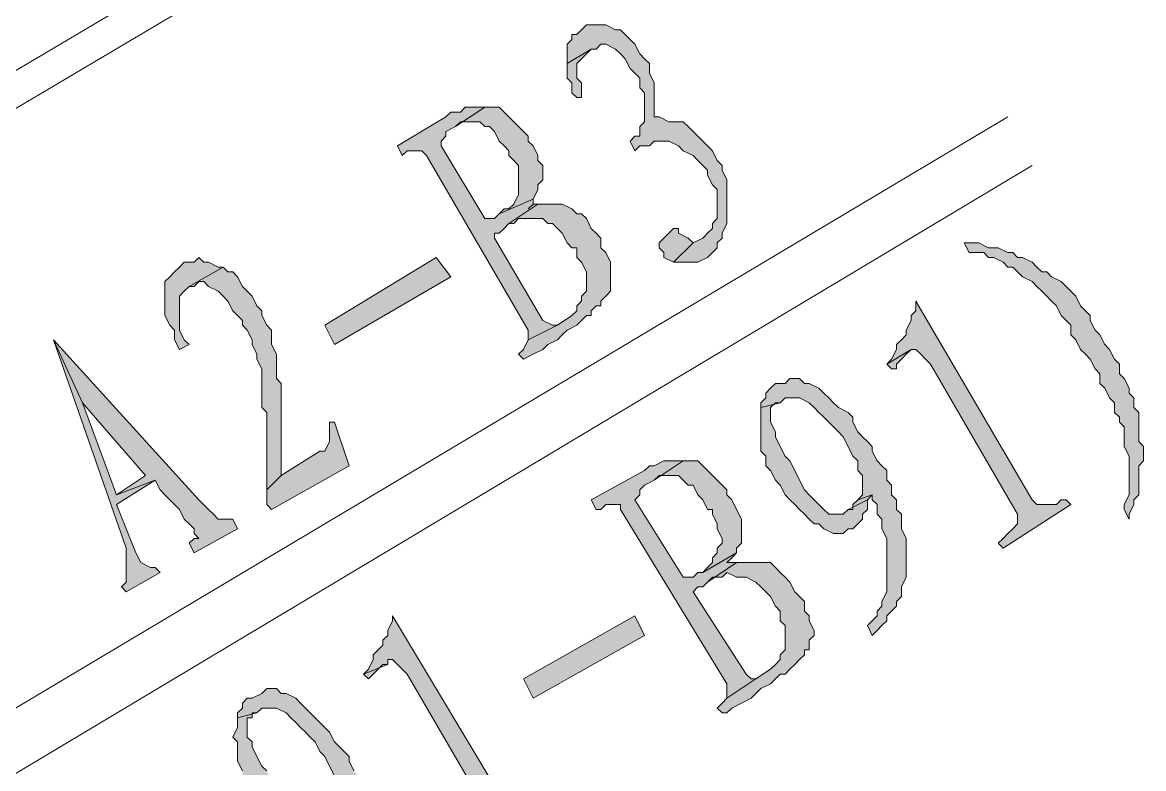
# Model space of a CAD drawing. Header units: millimetres. Extents: x 6 to 291, y 4 to 206.
# Drawn here: x 78.47 to 88.26, y 97.85 to 104.37 of the extents above; entities that cross this region are included whole.
import ezdxf

# ---------------------------------------------------------------- set-up
doc = ezdxf.new("R2010")
doc.units = ezdxf.units.MM
doc.layers.add('C00-00-00', color=7, linetype='Continuous')

msp = doc.modelspace()

# ---------------------------------------------------------------- hatches: boundary and pattern name
at = {"layer": 'C00-00-00'}
h = msp.add_hatch(color=256, dxfattribs=at)
h.dxf.hatch_style = 2
h.paths.add_polyline_path([(83.354336, 104.309339), (83.312002, 104.267005), (83.269669, 104.267005), (83.269669, 104.224672), (83.227336, 104.182339), (83.227336, 104.097672), (83.227336, 104.013005), (83.439002, 104.140005), (83.481336, 104.140005), (83.523669, 104.182339), (83.566002, 104.182339), (83.650669, 104.140005), (83.693002, 104.097672), (83.735336, 104.055339), (83.777669, 103.970672), (83.820002, 103.928339), (83.862336, 103.886005), (83.862336, 103.801339), (83.904669, 103.759005), (83.904669, 103.716672), (83.904669, 103.547339), (83.904669, 103.505005), (83.862336, 103.462672), (83.862336, 103.378005), (83.820002, 103.378005), (83.777669, 103.335672), (83.820002, 103.251005), (83.862336, 103.293339), (83.947002, 103.293339), (83.989336, 103.335672), (84.116336, 103.335672), (84.201002, 103.293339), (84.243336, 103.251005), (84.328002, 103.208672), (84.370336, 103.166339), (84.412669, 103.124005), (84.455002, 103.081672), (84.455002, 103.039339), (84.497336, 102.954672), (84.539669, 102.912339), (84.539669, 102.827672), (84.539669, 102.785339), (84.539669, 102.700672), (84.539669, 102.658339), (84.497336, 102.616005), (84.497336, 102.573672), (84.455002, 102.531339), (84.412669, 102.489005), (84.328002, 102.446672), (84.158669, 102.277339), (84.201002, 102.277339), (84.328002, 102.277339), (84.370336, 102.277339), (84.455002, 102.319672), (84.497336, 102.362005), (84.539669, 102.404339), (84.539669, 102.446672), (84.582002, 102.489005), (84.582002, 102.531339), (84.624336, 102.616005), (84.624336, 102.700672), (84.624336, 102.954672), (84.624336, 102.997005), (84.582002, 103.081672), (84.582002, 103.124005), (84.539669, 103.166339), (84.497336, 103.251005), (84.455002, 103.293339), (84.412669, 103.335672), (84.370336, 103.378005), (84.328002, 103.420339), (84.285669, 103.462672), (84.243336, 103.505005), (84.158669, 103.505005), (84.116336, 103.505005), (84.031669, 103.547339), (83.989336, 103.547339), (83.989336, 103.589672), (83.989336, 103.716672), (83.989336, 103.801339), (83.989336, 103.843672), (83.947002, 103.928339), (83.947002, 103.970672), (83.947002, 104.013005), (83.904669, 104.055339), (83.862336, 104.097672), (83.820002, 104.182339), (83.777669, 104.224672), (83.735336, 104.267005), (83.693002, 104.309339), (83.650669, 104.309339), (83.566002, 104.351672), (83.523669, 104.351672), (83.481336, 104.351672), (83.439002, 104.351672), (83.396669, 104.351672)])
h = msp.add_hatch(color=256, dxfattribs=at)
h.dxf.hatch_style = 2
h.paths.add_polyline_path([(83.227333, 104.012999), (83.227333, 103.970665), (83.227333, 103.885999), (83.269666, 103.843665), (83.269666, 103.758999), (83.311999, 103.716665), (83.354333, 103.716665), (83.354333, 103.758999), (83.354333, 103.843665), (83.311999, 103.885999), (83.311999, 104.012999), (83.354333, 104.055332), (83.396666, 104.097665), (83.438999, 104.139999)])
h = msp.add_hatch(color=256, dxfattribs=at)
h.dxf.hatch_style = 2
h.paths.add_polyline_path([(82.168999, 103.547337), (81.745666, 103.293337), (81.787999, 103.208671), (81.830333, 103.251004), (81.914999, 103.251004), (81.957333, 103.251004), (81.999666, 103.208671), (82.888666, 101.684671), (82.888666, 101.642337), (82.888666, 101.600004), (83.142666, 101.727004), (83.100333, 101.727004), (83.015666, 101.769337), (82.592333, 102.489004), (82.592333, 102.531337), (82.634666, 102.531337), (82.676999, 102.573671), (82.719333, 102.616004), (82.973333, 102.785337), (82.930999, 102.785337), (82.888666, 102.743004), (82.930999, 102.785337), (82.930999, 102.827671), (82.634666, 102.700671), (82.592333, 102.658337), (82.549999, 102.658337), (82.507666, 102.658337), (82.126666, 103.293337), (82.126666, 103.335671), (82.168999, 103.378004), (82.168999, 103.420337), (82.253666, 103.462671), (82.507666, 103.632004), (82.380666, 103.632004), (82.338333, 103.632004), (82.295999, 103.589671), (82.211333, 103.589671)])
h = msp.add_hatch(color=256, dxfattribs=at)
h.dxf.hatch_style = 2
h.paths.add_polyline_path([(82.507666, 103.632006), (82.253666, 103.462673), (82.295999, 103.505006), (82.465332, 103.505006), (82.507666, 103.462673), (82.549999, 103.462673), (82.592332, 103.420339), (82.634666, 103.335673), (82.676999, 103.293339), (82.719332, 103.251006), (82.719332, 103.208673), (82.761666, 103.166339), (82.803999, 103.124006), (82.803999, 103.039339), (82.803999, 102.954673), (82.803999, 102.870006), (82.761666, 102.785339), (82.719332, 102.743006), (82.676999, 102.743006), (82.634666, 102.700673), (82.930999, 102.827673), (82.973332, 102.912339), (82.973332, 102.954673), (83.015666, 102.997006), (83.015666, 103.124006), (82.973332, 103.166339), (82.973332, 103.208673), (82.930999, 103.293339), (82.888666, 103.335673), (82.888666, 103.378006), (82.846332, 103.420339), (82.803999, 103.462673), (82.761666, 103.505006), (82.719332, 103.547339), (82.676999, 103.589673), (82.634666, 103.632006), (82.549999, 103.632006)])
h = msp.add_hatch(color=256, dxfattribs=at)
h.dxf.hatch_style = 2
h.paths.add_polyline_path([(82.973335, 102.785336), (82.719335, 102.616003), (82.761668, 102.616003), (82.804002, 102.658336), (82.846335, 102.658336), (82.931002, 102.658336), (83.015668, 102.658336), (83.058002, 102.616003), (83.100335, 102.616003), (83.142668, 102.573669), (83.185002, 102.531336), (83.227335, 102.446669), (83.269668, 102.404336), (83.312002, 102.404336), (83.312002, 102.319669), (83.354335, 102.277336), (83.396668, 102.192669), (83.396668, 102.023336), (83.354335, 101.981003), (83.354335, 101.938669), (83.312002, 101.896336), (83.312002, 101.854003), (83.269668, 101.811669), (83.142668, 101.727003), (82.888668, 101.600003), (82.846335, 101.515336), (82.804002, 101.473003), (82.846335, 101.430669), (82.931002, 101.473003), (83.015668, 101.515336), (83.058002, 101.557669), (83.142668, 101.600003), (83.185002, 101.642336), (83.227335, 101.684669), (83.312002, 101.727003), (83.354335, 101.769336), (83.396668, 101.811669), (83.439002, 101.811669), (83.439002, 101.854003), (83.481335, 101.896336), (83.523668, 101.896336), (83.523668, 101.938669), (83.566002, 101.981003), (83.608335, 102.023336), (83.608335, 102.065669), (83.608335, 102.192669), (83.608335, 102.235003), (83.608335, 102.277336), (83.566002, 102.362003), (83.523668, 102.404336), (83.523668, 102.489003), (83.481335, 102.531336), (83.439002, 102.573669), (83.396668, 102.658336), (83.354335, 102.700669), (83.312002, 102.700669), (83.269668, 102.743003), (83.185002, 102.785336), (83.142668, 102.785336), (83.100335, 102.785336), (83.015668, 102.785336)])
h = msp.add_hatch(color=256, dxfattribs=at)
h.dxf.hatch_style = 2
h.paths.add_polyline_path([(84.116337, 102.531338), (84.074003, 102.489005), (84.03167, 102.446672), (84.03167, 102.404338), (84.074003, 102.362005), (84.074003, 102.319672), (84.15867, 102.277338), (84.328003, 102.446672), (84.28567, 102.489005), (84.201003, 102.531338), (84.201003, 102.573672), (84.15867, 102.573672)])
h = msp.add_hatch(color=256, dxfattribs=at)
h.dxf.hatch_style = 2
h.paths.add_polyline_path([(86.698665, 102.44667), (86.740998, 102.362003), (86.783331, 102.362003), (86.867998, 102.362003), (86.910331, 102.31967), (86.952665, 102.31967), (87.037331, 102.277336), (87.079665, 102.235003), (87.121998, 102.235003), (87.164331, 102.19267), (87.206665, 102.150336), (87.291331, 102.108003), (87.333665, 102.06567), (87.375998, 102.023336), (87.418331, 101.981003), (87.460665, 101.93867), (87.502998, 101.896336), (87.545331, 101.81167), (87.587665, 101.769336), (87.629998, 101.727003), (87.629998, 101.642336), (87.672331, 101.600003), (87.714665, 101.515336), (87.756998, 101.473003), (87.799331, 101.43067), (87.841665, 101.346003), (87.883998, 101.30367), (87.883998, 101.219003), (87.926331, 101.17667), (87.968665, 101.092003), (88.010998, 101.04967), (88.010998, 100.965003), (88.053331, 100.92267), (88.053331, 100.880336), (88.095665, 100.838003), (88.095665, 100.753336), (88.095665, 100.711003), (88.095665, 100.66867), (88.137998, 100.584003), (88.137998, 100.245336), (88.095665, 100.16067), (88.095665, 100.118336), (88.137998, 100.03367), (88.137998, 100.076003), (88.180331, 100.16067), (88.180331, 100.203003), (88.222665, 100.245336), (88.222665, 100.330003), (88.222665, 100.372336), (88.222665, 100.499336), (88.264998, 100.54167), (88.264998, 100.66867), (88.222665, 100.711003), (88.222665, 100.838003), (88.222665, 100.92267), (88.222665, 100.965003), (88.180331, 101.007336), (88.180331, 101.092003), (88.137998, 101.134336), (88.137998, 101.17667), (88.095665, 101.261336), (88.053331, 101.30367), (88.053331, 101.388336), (88.010998, 101.43067), (87.968665, 101.515336), (87.926331, 101.55767), (87.883998, 101.642336), (87.841665, 101.68467), (87.799331, 101.769336), (87.799331, 101.81167), (87.756998, 101.854003), (87.714665, 101.896336), (87.672331, 101.981003), (87.629998, 102.023336), (87.587665, 102.06567), (87.545331, 102.108003), (87.460665, 102.150336), (87.418331, 102.19267), (87.375998, 102.19267), (87.333665, 102.235003), (87.291331, 102.277336), (87.206665, 102.31967), (87.164331, 102.31967), (87.121998, 102.362003), (87.079665, 102.362003), (86.994998, 102.404336), (86.952665, 102.404336), (86.910331, 102.404336), (86.825665, 102.44667)])
h = msp.add_hatch(color=256, dxfattribs=at)
h.dxf.hatch_style = 2
h.paths.add_polyline_path([(79.883003, 102.277333), (79.84067, 102.234999), (79.798337, 102.192666), (79.756003, 102.150333), (79.71367, 102.107999), (79.71367, 102.065666), (79.71367, 101.980999), (79.71367, 101.896333), (79.71367, 101.853999), (79.71367, 101.811666), (79.756003, 101.726999), (79.798337, 101.684666), (79.798337, 101.599999), (79.84067, 101.515333), (79.925337, 101.557666), (79.883003, 101.599999), (79.84067, 101.684666), (79.84067, 101.726999), (79.84067, 101.769333), (79.84067, 101.938666), (79.84067, 101.980999), (79.883003, 102.023333), (79.925337, 102.065666), (80.22167, 102.234999), (80.179337, 102.234999), (80.09467, 102.277333), (80.052337, 102.277333), (80.010003, 102.319666), (79.96767, 102.277333), (79.925337, 102.277333)])
h = msp.add_hatch(color=256, dxfattribs=at)
h.dxf.hatch_style = 2
h.paths.add_polyline_path([(81.110666, 101.727003), (82.084331, 102.319667), (82.211334, 102.150338), (81.195335, 101.557666)])
h = msp.add_hatch(color=256, dxfattribs=at)
h.dxf.hatch_style = 2
h.paths.add_polyline_path([(80.22167, 102.235006), (79.925337, 102.065673), (79.96767, 102.065673), (80.010003, 102.108006), (80.052337, 102.108006), (80.09467, 102.065673), (80.179337, 102.02334), (80.22167, 101.981006), (80.264003, 101.938673), (80.306337, 101.854006), (80.34867, 101.811673), (80.391003, 101.76934), (80.391003, 101.727006), (80.433337, 101.684673), (80.47567, 101.600006), (80.47567, 101.557673), (80.518003, 101.473006), (80.518003, 101.430673), (80.560337, 101.346006), (80.560337, 101.26134), (80.560337, 101.219006), (80.560337, 101.13434), (80.560337, 101.049673), (80.560337, 101.00734), (80.60267, 100.965006), (80.60267, 100.287673), (80.72967, 100.414673), (80.72967, 100.795673), (80.72967, 100.88034), (80.72967, 101.219006), (80.687337, 101.26134), (80.687337, 101.430673), (80.687337, 101.473006), (80.645003, 101.557673), (80.645003, 101.600006), (80.645003, 101.684673), (80.60267, 101.727006), (80.560337, 101.811673), (80.560337, 101.854006), (80.518003, 101.89634), (80.47567, 101.981006), (80.433337, 102.02334), (80.391003, 102.065673), (80.34867, 102.15034), (80.306337, 102.192673), (80.264003, 102.192673)])
h = msp.add_hatch(color=256, dxfattribs=at)
h.dxf.hatch_style = 2
h.paths.add_polyline_path([(86.27533, 101.938666), (86.27533, 101.854), (86.232997, 101.811666), (86.232997, 101.769333), (86.190663, 101.684666), (86.190663, 101.642333), (86.14833, 101.6), (86.105997, 101.557666), (86.105997, 101.515333), (86.063663, 101.430666), (86.02133, 101.388333), (86.232997, 101.515333), (86.27533, 101.515333), (86.317663, 101.473), (86.359997, 101.430666), (86.40233, 101.388333), (87.16433, 100.076), (87.16433, 100.033666), (87.16433, 99.991333), (87.121997, 99.949), (87.079663, 99.906666), (87.03733, 99.864333), (86.994997, 99.822), (87.03733, 99.779666), (87.629997, 100.160666), (87.587663, 100.203), (87.54533, 100.203), (87.502997, 100.160666), (87.333663, 100.160666), (87.29133, 100.203)])
h = msp.add_hatch(color=256, dxfattribs=at)
h.dxf.hatch_style = 2
h.paths.add_polyline_path([(78.740002, 101.6), (79.375002, 99.779666), (79.375002, 99.695), (79.375002, 99.652666), (79.375002, 99.525666), (79.375002, 99.483333), (79.332668, 99.441), (79.375002, 99.398666), (79.671335, 99.568), (79.629002, 99.610333), (79.586668, 99.610333), (79.502002, 99.652666), (79.459668, 99.737333), (79.290335, 100.160666), (79.629002, 100.372333), (79.290335, 100.245333), (78.994002, 101.049666)])
h = msp.add_hatch(color=256, dxfattribs=at)
h.dxf.hatch_style = 2
h.paths.add_polyline_path([(78.740002, 101.6), (78.994002, 101.049666), (79.544335, 100.414666), (79.290335, 100.245333), (79.629002, 100.372333), (79.671335, 100.287666), (79.713668, 100.245333), (79.756002, 100.203), (79.798335, 100.160666), (79.840668, 100.118333), (79.883002, 100.033666), (79.925335, 99.991333), (79.967668, 99.949), (79.967668, 99.906666), (80.010002, 99.864333), (79.967668, 99.864333), (79.925335, 99.822), (79.967668, 99.737333), (80.348668, 99.949), (80.306335, 100.033666), (80.264002, 100.033666), (80.221668, 100.033666), (80.179335, 100.033666), (80.137002, 100.076), (80.094668, 100.118333), (80.010002, 100.203)])
h = msp.add_hatch(color=256, dxfattribs=at)
h.dxf.hatch_style = 2
h.paths.add_polyline_path([(86.021332, 101.388336), (86.063665, 101.346003), (86.105999, 101.346003), (86.105999, 101.388336), (86.148332, 101.43067), (86.190665, 101.473003), (86.232999, 101.515336)])
h = msp.add_hatch(color=256, dxfattribs=at)
h.dxf.hatch_style = 2
h.paths.add_polyline_path([(85.047667, 101.218999), (85.005334, 101.176666), (84.963001, 101.134333), (84.963001, 101.091999), (84.920667, 101.049666), (84.920667, 101.007333), (85.090001, 101.049666), (85.132334, 101.091999), (85.217001, 101.091999), (85.259334, 101.091999), (85.344001, 101.049666), (85.386334, 101.007333), (85.428667, 100.964999), (85.471001, 100.922666), (85.513334, 100.880333), (85.555667, 100.837999), (85.598001, 100.795666), (85.640334, 100.753333), (85.682667, 100.668666), (85.725001, 100.583999), (85.767334, 100.541666), (85.767334, 100.456999), (85.809667, 100.414666), (85.809667, 100.372333), (85.809667, 100.329999), (85.809667, 100.245333), (85.767334, 100.202999), (85.894334, 100.245333), (85.894334, 100.202999), (85.936667, 100.160666), (85.936667, 100.075999), (85.979001, 100.033666), (85.979001, 99.948999), (86.021334, 99.864333), (86.021334, 99.821999), (86.021334, 99.737333), (86.021334, 99.440999), (86.021334, 99.398666), (85.979001, 99.313999), (85.979001, 99.271666), (85.936667, 99.229333), (85.936667, 99.186999), (85.894334, 99.144666), (85.852001, 99.102333), (85.894334, 99.017666), (85.936667, 99.059999), (85.979001, 99.102333), (86.021334, 99.144666), (86.021334, 99.186999), (86.063667, 99.229333), (86.106001, 99.271666), (86.106001, 99.313999), (86.148334, 99.356333), (86.148334, 99.440999), (86.190667, 99.525666), (86.190667, 99.864333), (86.148334, 99.948999), (86.148334, 100.033666), (86.148334, 100.075999), (86.106001, 100.118333), (86.106001, 100.202999), (86.063667, 100.245333), (86.063667, 100.329999), (86.021334, 100.372333), (86.021334, 100.456999), (85.979001, 100.499333), (85.936667, 100.541666), (85.894334, 100.626333), (85.894334, 100.668666), (85.852001, 100.710999), (85.809667, 100.753333), (85.767334, 100.795666), (85.725001, 100.880333), (85.725001, 100.922666), (85.682667, 100.964999), (85.598001, 101.007333), (85.555667, 101.049666), (85.513334, 101.091999), (85.471001, 101.134333), (85.428667, 101.176666), (85.344001, 101.218999), (85.301667, 101.218999), (85.259334, 101.261333), (85.174667, 101.261333), (85.132334, 101.218999)])
h = msp.add_hatch(color=256, dxfattribs=at)
h.dxf.hatch_style = 2
h.paths.add_polyline_path([(84.920664, 101.007336), (84.920664, 100.668669), (84.920664, 100.626336), (84.962998, 100.584002), (84.962998, 100.499336), (85.005331, 100.457002), (85.047664, 100.372336), (85.089998, 100.330002), (85.132331, 100.245336), (85.174664, 100.203002), (85.216998, 100.160669), (85.259331, 100.118336), (85.301664, 100.076002), (85.343998, 100.033669), (85.386331, 99.991336), (85.428664, 99.991336), (85.470998, 99.949002), (85.555664, 99.906669), (85.640331, 99.906669), (85.682664, 99.949002), (85.724998, 99.949002), (85.767331, 99.991336), (85.809664, 100.033669), (85.809664, 100.076002), (85.851998, 100.118336), (85.851998, 100.203002), (85.682664, 100.118336), (85.640331, 100.076002), (85.513331, 100.076002), (85.470998, 100.118336), (85.428664, 100.160669), (85.386331, 100.203002), (85.343998, 100.245336), (85.301664, 100.287669), (85.259331, 100.372336), (85.216998, 100.457002), (85.174664, 100.541669), (85.132331, 100.584002), (85.089998, 100.668669), (85.047664, 100.753336), (85.047664, 100.795669), (85.005331, 100.880336), (85.005331, 101.007336), (85.047664, 101.049669), (85.089998, 101.049669)])
h = msp.add_hatch(color=256, dxfattribs=at)
h.dxf.hatch_style = 2
h.paths.add_polyline_path([(81.195335, 100.880333), (81.153001, 100.880333), (81.153001, 100.711), (81.110668, 100.626333), (81.068335, 100.626333), (80.729668, 100.414666), (80.602668, 100.287666), (80.602668, 100.160666), (80.645001, 100.118333), (81.322335, 100.499333)])
h = msp.add_hatch(color=256, dxfattribs=at)
h.dxf.hatch_style = 2
h.paths.add_polyline_path([(83.904665, 100.457006), (83.438999, 100.203006), (83.481332, 100.118339), (83.523665, 100.118339), (83.565999, 100.160673), (83.608332, 100.160673), (83.692999, 100.160673), (83.692999, 100.118339), (84.624332, 98.594339), (84.624332, 98.467339), (84.878332, 98.636673), (84.835999, 98.636673), (84.793665, 98.679006), (84.327999, 99.398673), (84.370332, 99.441006), (84.412665, 99.441006), (84.454999, 99.483339), (84.708999, 99.652673), (84.666665, 99.652673), (84.624332, 99.652673), (84.666665, 99.695006), (84.708999, 99.737339), (84.412665, 99.568006), (84.370332, 99.568006), (84.327999, 99.525673), (84.243332, 99.525673), (83.819999, 100.203006), (83.862332, 100.245339), (83.862332, 100.287673), (83.904665, 100.330006), (83.989332, 100.372339), (84.243332, 100.541673), (84.158665, 100.541673), (84.116332, 100.541673), (84.073999, 100.541673), (83.989332, 100.499339), (83.946999, 100.499339)])
h = msp.add_hatch(color=256, dxfattribs=at)
h.dxf.hatch_style = 2
h.paths.add_polyline_path([(84.243332, 100.541666), (83.989332, 100.372333), (84.031665, 100.414666), (84.200998, 100.414666), (84.243332, 100.372333), (84.285665, 100.33), (84.327998, 100.33), (84.370332, 100.245333), (84.412665, 100.203), (84.454998, 100.118333), (84.497332, 100.118333), (84.497332, 100.076), (84.539665, 99.991333), (84.539665, 99.949), (84.581998, 99.864333), (84.581998, 99.822), (84.539665, 99.779666), (84.539665, 99.737333), (84.497332, 99.695), (84.497332, 99.652666), (84.454998, 99.610333), (84.412665, 99.568), (84.708998, 99.737333), (84.708998, 99.779666), (84.751332, 99.822), (84.751332, 99.864333), (84.751332, 99.991333), (84.751332, 100.033666), (84.708998, 100.118333), (84.666665, 100.203), (84.624332, 100.245333), (84.624332, 100.287666), (84.581998, 100.33), (84.539665, 100.372333), (84.497332, 100.414666), (84.454998, 100.457), (84.412665, 100.499333), (84.370332, 100.541666), (84.327998, 100.541666)])
h = msp.add_hatch(color=256, dxfattribs=at)
h.dxf.hatch_style = 2
h.paths.add_polyline_path([(85.767334, 100.203), (85.725001, 100.160667), (85.725001, 100.118333), (85.682668, 100.118333), (85.852001, 100.203), (85.894334, 100.245333)])
h = msp.add_hatch(color=256, dxfattribs=at)
h.dxf.hatch_style = 2
h.paths.add_polyline_path([(84.709001, 99.65267), (84.455001, 99.483337), (84.497334, 99.52567), (84.539668, 99.52567), (84.582001, 99.52567), (84.624334, 99.568004), (84.709001, 99.52567), (84.751334, 99.52567), (84.793668, 99.52567), (84.878334, 99.483337), (84.920668, 99.441004), (84.963001, 99.39867), (85.005334, 99.356337), (85.047668, 99.27167), (85.090001, 99.229337), (85.090001, 99.14467), (85.132334, 99.102337), (85.132334, 99.01767), (85.132334, 98.933004), (85.132334, 98.89067), (85.090001, 98.848337), (85.090001, 98.806004), (85.047668, 98.76367), (85.005334, 98.721337), (84.878334, 98.63667), (84.624334, 98.467337), (84.582001, 98.425004), (84.539668, 98.38267), (84.582001, 98.340337), (84.624334, 98.340337), (84.666668, 98.38267), (84.751334, 98.425004), (84.836001, 98.467337), (84.878334, 98.50967), (84.920668, 98.552004), (85.005334, 98.594337), (85.047668, 98.63667), (85.090001, 98.679004), (85.132334, 98.679004), (85.174668, 98.721337), (85.217001, 98.76367), (85.259334, 98.806004), (85.301668, 98.848337), (85.301668, 98.89067), (85.344001, 98.89067), (85.344001, 98.933004), (85.344001, 98.975337), (85.386334, 99.01767), (85.386334, 99.060004), (85.344001, 99.14467), (85.344001, 99.187004), (85.301668, 99.229337), (85.301668, 99.314004), (85.259334, 99.356337), (85.217001, 99.39867), (85.174668, 99.483337), (85.132334, 99.52567), (85.090001, 99.568004), (85.047668, 99.610337), (85.005334, 99.65267), (84.963001, 99.65267)])
h = msp.add_hatch(color=256, dxfattribs=at)
h.dxf.hatch_style = 2
h.paths.add_polyline_path([(81.70333, 99.187001), (81.70333, 99.144668), (81.660997, 99.060001), (81.660997, 99.017668), (81.618663, 98.975334), (81.618663, 98.933001), (81.57633, 98.890668), (81.533997, 98.848334), (81.533997, 98.806001), (81.491663, 98.721334), (81.44933, 98.679001), (81.660997, 98.763668), (81.660997, 98.806001), (81.70333, 98.806001), (81.745663, 98.763668), (81.787997, 98.721334), (81.83033, 98.679001), (82.59233, 97.366668), (82.59233, 97.324334), (82.59233, 97.282001), (82.549997, 97.239668), (82.507663, 97.197334), (82.46533, 97.155001), (82.422997, 97.112668), (82.422997, 97.070334), (83.057997, 97.409001), (83.015663, 97.493668), (82.97333, 97.451334), (82.930997, 97.451334), (82.888663, 97.409001), (82.803997, 97.409001), (82.761663, 97.451334), (82.71933, 97.493668)])
h = msp.add_hatch(color=256, dxfattribs=at)
h.dxf.hatch_style = 2
h.paths.add_polyline_path([(82.846332, 98.636672), (83.819997, 99.187001), (83.904665, 99.017672), (82.931001, 98.467334)])
h = msp.add_hatch(color=256, dxfattribs=at)
h.dxf.hatch_style = 2
h.paths.add_polyline_path([(81.449332, 98.679006), (81.491666, 98.636672), (81.533999, 98.679006), (81.576332, 98.721339), (81.618666, 98.763672), (81.660999, 98.763672)])
h = msp.add_hatch(color=256, dxfattribs=at)
h.dxf.hatch_style = 2
h.paths.add_polyline_path([(80.475668, 98.467334), (80.433334, 98.467334), (80.391001, 98.425001), (80.391001, 98.382668), (80.348668, 98.340334), (80.348668, 98.298001), (80.518001, 98.340334), (80.560334, 98.382668), (80.602668, 98.382668), (80.645001, 98.382668), (80.687334, 98.382668), (80.772001, 98.340334), (80.814334, 98.298001), (80.856668, 98.255668), (80.899001, 98.213334), (80.941334, 98.171001), (80.983668, 98.128668), (81.026001, 98.086334), (81.068334, 98.001668), (81.110668, 97.959334), (81.153001, 97.874668), (81.195334, 97.790001), (81.195334, 97.747668), (81.237668, 97.705334), (81.237668, 97.663001), (81.237668, 97.620668), (81.237668, 97.536001), (81.195334, 97.493668), (81.322334, 97.536001), (81.322334, 97.493668), (81.364668, 97.451334), (81.364668, 97.366668), (81.407001, 97.324334), (81.407001, 97.239668), (81.407001, 97.155001), (81.449334, 97.112668), (81.449334, 97.028001), (81.449334, 96.985668), (81.449334, 96.774001), (81.449334, 96.731668), (81.449334, 96.689334), (81.407001, 96.604668), (81.407001, 96.562334), (81.364668, 96.520001), (81.364668, 96.477668), (81.322334, 96.435334), (81.280001, 96.393001), (81.322334, 96.308334), (81.364668, 96.350668), (81.407001, 96.393001), (81.449334, 96.435334), (81.449334, 96.477668), (81.491668, 96.520001), (81.534001, 96.562334), (81.534001, 96.604668), (81.576334, 96.647001), (81.576334, 96.731668), (81.618668, 96.774001), (81.618668, 97.155001), (81.576334, 97.239668), (81.576334, 97.282001), (81.576334, 97.366668), (81.534001, 97.409001), (81.534001, 97.493668), (81.491668, 97.536001), (81.491668, 97.620668), (81.449334, 97.663001), (81.449334, 97.705334), (81.407001, 97.790001), (81.364668, 97.832334), (81.322334, 97.917001), (81.322334, 97.959334), (81.280001, 98.001668), (81.237668, 98.044001), (81.195334, 98.086334), (81.153001, 98.171001), (81.110668, 98.213334), (81.068334, 98.255668), (81.026001, 98.298001), (80.983668, 98.340334), (80.941334, 98.382668), (80.899001, 98.425001), (80.856668, 98.467334), (80.772001, 98.509668), (80.729668, 98.509668), (80.687334, 98.552001), (80.602668, 98.552001), (80.560334, 98.509668)])
h = msp.add_hatch(color=256, dxfattribs=at)
h.dxf.hatch_style = 2
h.paths.add_polyline_path([(80.348665, 98.298005), (80.348665, 98.213338), (80.306331, 98.128672), (80.348665, 98.086338), (80.348665, 97.959338), (80.348665, 97.917005), (80.390998, 97.832338), (80.390998, 97.790005), (80.433331, 97.705338), (80.475665, 97.663005), (80.517998, 97.620672), (80.560331, 97.536005), (80.602665, 97.493672), (80.644998, 97.451338), (80.687331, 97.409005), (80.729665, 97.366672), (80.771998, 97.324338), (80.814331, 97.282005), (80.856665, 97.282005), (80.898998, 97.239672), (80.941331, 97.197338), (81.110665, 97.197338), (81.152998, 97.239672), (81.195331, 97.282005), (81.237665, 97.324338), (81.237665, 97.366672), (81.279998, 97.409005), (81.279998, 97.493672), (81.110665, 97.409005), (81.068331, 97.366672), (80.941331, 97.366672), (80.898998, 97.409005), (80.856665, 97.451338), (80.814331, 97.493672), (80.771998, 97.536005), (80.729665, 97.578338), (80.687331, 97.663005), (80.644998, 97.747672), (80.602665, 97.832338), (80.560331, 97.874672), (80.517998, 97.959338), (80.475665, 98.044005), (80.475665, 98.086338), (80.433331, 98.128672), (80.433331, 98.298005), (80.475665, 98.298005), (80.475665, 98.340338), (80.517998, 98.340338)])

# ---------------------------------------------------------------- linework, layer by layer
at = {"layer": 'C00-00-00', "lineweight": 5}
for points in [[(84.158663, 107.357336), (75.437999, 102.192672)], [(84.285666, 107.103338), (75.565002, 101.938666)], [(77.554665, 97.87467), (87.079665, 103.547337)], [(77.808663, 97.451335), (87.291337, 103.124002)]]:
    msp.add_lwpolyline(points, dxfattribs=at)
at = {"layer": 'C00-00-00', "lineweight": 13}
for points in [[(83.354336, 104.309339), (83.312002, 104.267005), (83.269669, 104.267005), (83.269669, 104.224672), (83.227336, 104.182339), (83.227336, 104.097672), (83.227336, 104.013005), (83.439002, 104.140005), (83.481336, 104.140005), (83.523669, 104.182339), (83.566002, 104.182339), (83.650669, 104.140005), (83.693002, 104.097672), (83.735336, 104.055339), (83.777669, 103.970672), (83.820002, 103.928339), (83.862336, 103.886005), (83.862336, 103.801339), (83.904669, 103.759005), (83.904669, 103.716672), (83.904669, 103.547339), (83.904669, 103.505005), (83.862336, 103.462672), (83.862336, 103.378005), (83.820002, 103.378005), (83.777669, 103.335672), (83.820002, 103.251005), (83.862336, 103.293339), (83.947002, 103.293339), (83.989336, 103.335672), (84.116336, 103.335672), (84.201002, 103.293339), (84.243336, 103.251005), (84.328002, 103.208672), (84.370336, 103.166339), (84.412669, 103.124005), (84.455002, 103.081672), (84.455002, 103.039339), (84.497336, 102.954672), (84.539669, 102.912339), (84.539669, 102.827672), (84.539669, 102.785339), (84.539669, 102.700672), (84.539669, 102.658339), (84.497336, 102.616005), (84.497336, 102.573672), (84.455002, 102.531339), (84.412669, 102.489005), (84.328002, 102.446672), (84.158669, 102.277339), (84.201002, 102.277339), (84.328002, 102.277339), (84.370336, 102.277339), (84.455002, 102.319672), (84.497336, 102.362005), (84.539669, 102.404339), (84.539669, 102.446672), (84.582002, 102.489005), (84.582002, 102.531339), (84.624336, 102.616005), (84.624336, 102.700672), (84.624336, 102.954672), (84.624336, 102.997005), (84.582002, 103.081672), (84.582002, 103.124005), (84.539669, 103.166339), (84.497336, 103.251005), (84.455002, 103.293339), (84.412669, 103.335672), (84.370336, 103.378005), (84.328002, 103.420339), (84.285669, 103.462672), (84.243336, 103.505005), (84.158669, 103.505005), (84.116336, 103.505005), (84.031669, 103.547339), (83.989336, 103.547339), (83.989336, 103.589672), (83.989336, 103.716672), (83.989336, 103.801339), (83.989336, 103.843672), (83.947002, 103.928339), (83.947002, 103.970672), (83.947002, 104.013005), (83.904669, 104.055339), (83.862336, 104.097672), (83.820002, 104.182339), (83.777669, 104.224672), (83.735336, 104.267005), (83.693002, 104.309339), (83.650669, 104.309339), (83.566002, 104.351672), (83.523669, 104.351672), (83.481336, 104.351672), (83.439002, 104.351672), (83.396669, 104.351672)], [(83.227333, 104.012999), (83.227333, 103.970665), (83.227333, 103.885999), (83.269666, 103.843665), (83.269666, 103.758999), (83.311999, 103.716665), (83.354333, 103.716665), (83.354333, 103.758999), (83.354333, 103.843665), (83.311999, 103.885999), (83.311999, 104.012999), (83.354333, 104.055332), (83.396666, 104.097665), (83.438999, 104.139999)], [(82.168999, 103.547337), (81.745666, 103.293337), (81.787999, 103.208671), (81.830333, 103.251004), (81.914999, 103.251004), (81.957333, 103.251004), (81.999666, 103.208671), (82.888666, 101.684671), (82.888666, 101.642337), (82.888666, 101.600004), (83.142666, 101.727004), (83.100333, 101.727004), (83.015666, 101.769337), (82.592333, 102.489004), (82.592333, 102.531337), (82.634666, 102.531337), (82.676999, 102.573671), (82.719333, 102.616004), (82.973333, 102.785337), (82.930999, 102.785337), (82.888666, 102.743004), (82.930999, 102.785337), (82.930999, 102.827671), (82.634666, 102.700671), (82.592333, 102.658337), (82.549999, 102.658337), (82.507666, 102.658337), (82.126666, 103.293337), (82.126666, 103.335671), (82.168999, 103.378004), (82.168999, 103.420337), (82.253666, 103.462671), (82.507666, 103.632004), (82.380666, 103.632004), (82.338333, 103.632004), (82.295999, 103.589671), (82.211333, 103.589671)], [(82.507666, 103.632006), (82.253666, 103.462673), (82.295999, 103.505006), (82.465332, 103.505006), (82.507666, 103.462673), (82.549999, 103.462673), (82.592332, 103.420339), (82.634666, 103.335673), (82.676999, 103.293339), (82.719332, 103.251006), (82.719332, 103.208673), (82.761666, 103.166339), (82.803999, 103.124006), (82.803999, 103.039339), (82.803999, 102.954673), (82.803999, 102.870006), (82.761666, 102.785339), (82.719332, 102.743006), (82.676999, 102.743006), (82.634666, 102.700673), (82.930999, 102.827673), (82.973332, 102.912339), (82.973332, 102.954673), (83.015666, 102.997006), (83.015666, 103.124006), (82.973332, 103.166339), (82.973332, 103.208673), (82.930999, 103.293339), (82.888666, 103.335673), (82.888666, 103.378006), (82.846332, 103.420339), (82.803999, 103.462673), (82.761666, 103.505006), (82.719332, 103.547339), (82.676999, 103.589673), (82.634666, 103.632006), (82.549999, 103.632006)], [(82.973335, 102.785336), (82.719335, 102.616003), (82.761668, 102.616003), (82.804002, 102.658336), (82.846335, 102.658336), (82.931002, 102.658336), (83.015668, 102.658336), (83.058002, 102.616003), (83.100335, 102.616003), (83.142668, 102.573669), (83.185002, 102.531336), (83.227335, 102.446669), (83.269668, 102.404336), (83.312002, 102.404336), (83.312002, 102.319669), (83.354335, 102.277336), (83.396668, 102.192669), (83.396668, 102.023336), (83.354335, 101.981003), (83.354335, 101.938669), (83.312002, 101.896336), (83.312002, 101.854003), (83.269668, 101.811669), (83.142668, 101.727003), (82.888668, 101.600003), (82.846335, 101.515336), (82.804002, 101.473003), (82.846335, 101.430669), (82.931002, 101.473003), (83.015668, 101.515336), (83.058002, 101.557669), (83.142668, 101.600003), (83.185002, 101.642336), (83.227335, 101.684669), (83.312002, 101.727003), (83.354335, 101.769336), (83.396668, 101.811669), (83.439002, 101.811669), (83.439002, 101.854003), (83.481335, 101.896336), (83.523668, 101.896336), (83.523668, 101.938669), (83.566002, 101.981003), (83.608335, 102.023336), (83.608335, 102.065669), (83.608335, 102.192669), (83.608335, 102.235003), (83.608335, 102.277336), (83.566002, 102.362003), (83.523668, 102.404336), (83.523668, 102.489003), (83.481335, 102.531336), (83.439002, 102.573669), (83.396668, 102.658336), (83.354335, 102.700669), (83.312002, 102.700669), (83.269668, 102.743003), (83.185002, 102.785336), (83.142668, 102.785336), (83.100335, 102.785336), (83.015668, 102.785336)], [(84.116337, 102.531338), (84.074003, 102.489005), (84.03167, 102.446672), (84.03167, 102.404338), (84.074003, 102.362005), (84.074003, 102.319672), (84.15867, 102.277338), (84.328003, 102.446672), (84.28567, 102.489005), (84.201003, 102.531338), (84.201003, 102.573672), (84.15867, 102.573672)], [(86.698665, 102.44667), (86.740998, 102.362003), (86.783331, 102.362003), (86.867998, 102.362003), (86.910331, 102.31967), (86.952665, 102.31967), (87.037331, 102.277336), (87.079665, 102.235003), (87.121998, 102.235003), (87.164331, 102.19267), (87.206665, 102.150336), (87.291331, 102.108003), (87.333665, 102.06567), (87.375998, 102.023336), (87.418331, 101.981003), (87.460665, 101.93867), (87.502998, 101.896336), (87.545331, 101.81167), (87.587665, 101.769336), (87.629998, 101.727003), (87.629998, 101.642336), (87.672331, 101.600003), (87.714665, 101.515336), (87.756998, 101.473003), (87.799331, 101.43067), (87.841665, 101.346003), (87.883998, 101.30367), (87.883998, 101.219003), (87.926331, 101.17667), (87.968665, 101.092003), (88.010998, 101.04967), (88.010998, 100.965003), (88.053331, 100.92267), (88.053331, 100.880336), (88.095665, 100.838003), (88.095665, 100.753336), (88.095665, 100.711003), (88.095665, 100.66867), (88.137998, 100.584003), (88.137998, 100.245336), (88.095665, 100.16067), (88.095665, 100.118336), (88.137998, 100.03367), (88.137998, 100.076003), (88.180331, 100.16067), (88.180331, 100.203003), (88.222665, 100.245336), (88.222665, 100.330003), (88.222665, 100.372336), (88.222665, 100.499336), (88.264998, 100.54167), (88.264998, 100.66867), (88.222665, 100.711003), (88.222665, 100.838003), (88.222665, 100.92267), (88.222665, 100.965003), (88.180331, 101.007336), (88.180331, 101.092003), (88.137998, 101.134336), (88.137998, 101.17667), (88.095665, 101.261336), (88.053331, 101.30367), (88.053331, 101.388336), (88.010998, 101.43067), (87.968665, 101.515336), (87.926331, 101.55767), (87.883998, 101.642336), (87.841665, 101.68467), (87.799331, 101.769336), (87.799331, 101.81167), (87.756998, 101.854003), (87.714665, 101.896336), (87.672331, 101.981003), (87.629998, 102.023336), (87.587665, 102.06567), (87.545331, 102.108003), (87.460665, 102.150336), (87.418331, 102.19267), (87.375998, 102.19267), (87.333665, 102.235003), (87.291331, 102.277336), (87.206665, 102.31967), (87.164331, 102.31967), (87.121998, 102.362003), (87.079665, 102.362003), (86.994998, 102.404336), (86.952665, 102.404336), (86.910331, 102.404336), (86.825665, 102.44667)], [(79.883003, 102.277333), (79.84067, 102.234999), (79.798337, 102.192666), (79.756003, 102.150333), (79.71367, 102.107999), (79.71367, 102.065666), (79.71367, 101.980999), (79.71367, 101.896333), (79.71367, 101.853999), (79.71367, 101.811666), (79.756003, 101.726999), (79.798337, 101.684666), (79.798337, 101.599999), (79.84067, 101.515333), (79.925337, 101.557666), (79.883003, 101.599999), (79.84067, 101.684666), (79.84067, 101.726999), (79.84067, 101.769333), (79.84067, 101.938666), (79.84067, 101.980999), (79.883003, 102.023333), (79.925337, 102.065666), (80.22167, 102.234999), (80.179337, 102.234999), (80.09467, 102.277333), (80.052337, 102.277333), (80.010003, 102.319666), (79.96767, 102.277333), (79.925337, 102.277333)], [(81.110666, 101.727003), (82.084331, 102.319667), (82.211334, 102.150338), (81.195335, 101.557666)], [(80.22167, 102.235006), (79.925337, 102.065673), (79.96767, 102.065673), (80.010003, 102.108006), (80.052337, 102.108006), (80.09467, 102.065673), (80.179337, 102.02334), (80.22167, 101.981006), (80.264003, 101.938673), (80.306337, 101.854006), (80.34867, 101.811673), (80.391003, 101.76934), (80.391003, 101.727006), (80.433337, 101.684673), (80.47567, 101.600006), (80.47567, 101.557673), (80.518003, 101.473006), (80.518003, 101.430673), (80.560337, 101.346006), (80.560337, 101.26134), (80.560337, 101.219006), (80.560337, 101.13434), (80.560337, 101.049673), (80.560337, 101.00734), (80.60267, 100.965006), (80.60267, 100.287673), (80.72967, 100.414673), (80.72967, 100.795673), (80.72967, 100.88034), (80.72967, 101.219006), (80.687337, 101.26134), (80.687337, 101.430673), (80.687337, 101.473006), (80.645003, 101.557673), (80.645003, 101.600006), (80.645003, 101.684673), (80.60267, 101.727006), (80.560337, 101.811673), (80.560337, 101.854006), (80.518003, 101.89634), (80.47567, 101.981006), (80.433337, 102.02334), (80.391003, 102.065673), (80.34867, 102.15034), (80.306337, 102.192673), (80.264003, 102.192673)], [(86.27533, 101.938666), (86.27533, 101.854), (86.232997, 101.811666), (86.232997, 101.769333), (86.190663, 101.684666), (86.190663, 101.642333), (86.14833, 101.6), (86.105997, 101.557666), (86.105997, 101.515333), (86.063663, 101.430666), (86.02133, 101.388333), (86.232997, 101.515333), (86.27533, 101.515333), (86.317663, 101.473), (86.359997, 101.430666), (86.40233, 101.388333), (87.16433, 100.076), (87.16433, 100.033666), (87.16433, 99.991333), (87.121997, 99.949), (87.079663, 99.906666), (87.03733, 99.864333), (86.994997, 99.822), (87.03733, 99.779666), (87.629997, 100.160666), (87.587663, 100.203), (87.54533, 100.203), (87.502997, 100.160666), (87.333663, 100.160666), (87.29133, 100.203)], [(78.740002, 101.6), (79.375002, 99.779666), (79.375002, 99.695), (79.375002, 99.652666), (79.375002, 99.525666), (79.375002, 99.483333), (79.332668, 99.441), (79.375002, 99.398666), (79.671335, 99.568), (79.629002, 99.610333), (79.586668, 99.610333), (79.502002, 99.652666), (79.459668, 99.737333), (79.290335, 100.160666), (79.629002, 100.372333), (79.290335, 100.245333), (78.994002, 101.049666)], [(78.740002, 101.6), (78.994002, 101.049666), (79.544335, 100.414666), (79.290335, 100.245333), (79.629002, 100.372333), (79.671335, 100.287666), (79.713668, 100.245333), (79.756002, 100.203), (79.798335, 100.160666), (79.840668, 100.118333), (79.883002, 100.033666), (79.925335, 99.991333), (79.967668, 99.949), (79.967668, 99.906666), (80.010002, 99.864333), (79.967668, 99.864333), (79.925335, 99.822), (79.967668, 99.737333), (80.348668, 99.949), (80.306335, 100.033666), (80.264002, 100.033666), (80.221668, 100.033666), (80.179335, 100.033666), (80.137002, 100.076), (80.094668, 100.118333), (80.010002, 100.203)], [(86.021332, 101.388336), (86.063665, 101.346003), (86.105999, 101.346003), (86.105999, 101.388336), (86.148332, 101.43067), (86.190665, 101.473003), (86.232999, 101.515336)], [(85.047667, 101.218999), (85.005334, 101.176666), (84.963001, 101.134333), (84.963001, 101.091999), (84.920667, 101.049666), (84.920667, 101.007333), (85.090001, 101.049666), (85.132334, 101.091999), (85.217001, 101.091999), (85.259334, 101.091999), (85.344001, 101.049666), (85.386334, 101.007333), (85.428667, 100.964999), (85.471001, 100.922666), (85.513334, 100.880333), (85.555667, 100.837999), (85.598001, 100.795666), (85.640334, 100.753333), (85.682667, 100.668666), (85.725001, 100.583999), (85.767334, 100.541666), (85.767334, 100.456999), (85.809667, 100.414666), (85.809667, 100.372333), (85.809667, 100.329999), (85.809667, 100.245333), (85.767334, 100.202999), (85.894334, 100.245333), (85.894334, 100.202999), (85.936667, 100.160666), (85.936667, 100.075999), (85.979001, 100.033666), (85.979001, 99.948999), (86.021334, 99.864333), (86.021334, 99.821999), (86.021334, 99.737333), (86.021334, 99.440999), (86.021334, 99.398666), (85.979001, 99.313999), (85.979001, 99.271666), (85.936667, 99.229333), (85.936667, 99.186999), (85.894334, 99.144666), (85.852001, 99.102333), (85.894334, 99.017666), (85.936667, 99.059999), (85.979001, 99.102333), (86.021334, 99.144666), (86.021334, 99.186999), (86.063667, 99.229333), (86.106001, 99.271666), (86.106001, 99.313999), (86.148334, 99.356333), (86.148334, 99.440999), (86.190667, 99.525666), (86.190667, 99.864333), (86.148334, 99.948999), (86.148334, 100.033666), (86.148334, 100.075999), (86.106001, 100.118333), (86.106001, 100.202999), (86.063667, 100.245333), (86.063667, 100.329999), (86.021334, 100.372333), (86.021334, 100.456999), (85.979001, 100.499333), (85.936667, 100.541666), (85.894334, 100.626333), (85.894334, 100.668666), (85.852001, 100.710999), (85.809667, 100.753333), (85.767334, 100.795666), (85.725001, 100.880333), (85.725001, 100.922666), (85.682667, 100.964999), (85.598001, 101.007333), (85.555667, 101.049666), (85.513334, 101.091999), (85.471001, 101.134333), (85.428667, 101.176666), (85.344001, 101.218999), (85.301667, 101.218999), (85.259334, 101.261333), (85.174667, 101.261333), (85.132334, 101.218999)], [(84.920664, 101.007336), (84.920664, 100.668669), (84.920664, 100.626336), (84.962998, 100.584002), (84.962998, 100.499336), (85.005331, 100.457002), (85.047664, 100.372336), (85.089998, 100.330002), (85.132331, 100.245336), (85.174664, 100.203002), (85.216998, 100.160669), (85.259331, 100.118336), (85.301664, 100.076002), (85.343998, 100.033669), (85.386331, 99.991336), (85.428664, 99.991336), (85.470998, 99.949002), (85.555664, 99.906669), (85.640331, 99.906669), (85.682664, 99.949002), (85.724998, 99.949002), (85.767331, 99.991336), (85.809664, 100.033669), (85.809664, 100.076002), (85.851998, 100.118336), (85.851998, 100.203002), (85.682664, 100.118336), (85.640331, 100.076002), (85.513331, 100.076002), (85.470998, 100.118336), (85.428664, 100.160669), (85.386331, 100.203002), (85.343998, 100.245336), (85.301664, 100.287669), (85.259331, 100.372336), (85.216998, 100.457002), (85.174664, 100.541669), (85.132331, 100.584002), (85.089998, 100.668669), (85.047664, 100.753336), (85.047664, 100.795669), (85.005331, 100.880336), (85.005331, 101.007336), (85.047664, 101.049669), (85.089998, 101.049669)], [(81.195335, 100.880333), (81.153001, 100.880333), (81.153001, 100.711), (81.110668, 100.626333), (81.068335, 100.626333), (80.729668, 100.414666), (80.602668, 100.287666), (80.602668, 100.160666), (80.645001, 100.118333), (81.322335, 100.499333)], [(83.904665, 100.457006), (83.438999, 100.203006), (83.481332, 100.118339), (83.523665, 100.118339), (83.565999, 100.160673), (83.608332, 100.160673), (83.692999, 100.160673), (83.692999, 100.118339), (84.624332, 98.594339), (84.624332, 98.467339), (84.878332, 98.636673), (84.835999, 98.636673), (84.793665, 98.679006), (84.327999, 99.398673), (84.370332, 99.441006), (84.412665, 99.441006), (84.454999, 99.483339), (84.708999, 99.652673), (84.666665, 99.652673), (84.624332, 99.652673), (84.666665, 99.695006), (84.708999, 99.737339), (84.412665, 99.568006), (84.370332, 99.568006), (84.327999, 99.525673), (84.243332, 99.525673), (83.819999, 100.203006), (83.862332, 100.245339), (83.862332, 100.287673), (83.904665, 100.330006), (83.989332, 100.372339), (84.243332, 100.541673), (84.158665, 100.541673), (84.116332, 100.541673), (84.073999, 100.541673), (83.989332, 100.499339), (83.946999, 100.499339)], [(84.243332, 100.541666), (83.989332, 100.372333), (84.031665, 100.414666), (84.200998, 100.414666), (84.243332, 100.372333), (84.285665, 100.33), (84.327998, 100.33), (84.370332, 100.245333), (84.412665, 100.203), (84.454998, 100.118333), (84.497332, 100.118333), (84.497332, 100.076), (84.539665, 99.991333), (84.539665, 99.949), (84.581998, 99.864333), (84.581998, 99.822), (84.539665, 99.779666), (84.539665, 99.737333), (84.497332, 99.695), (84.497332, 99.652666), (84.454998, 99.610333), (84.412665, 99.568), (84.708998, 99.737333), (84.708998, 99.779666), (84.751332, 99.822), (84.751332, 99.864333), (84.751332, 99.991333), (84.751332, 100.033666), (84.708998, 100.118333), (84.666665, 100.203), (84.624332, 100.245333), (84.624332, 100.287666), (84.581998, 100.33), (84.539665, 100.372333), (84.497332, 100.414666), (84.454998, 100.457), (84.412665, 100.499333), (84.370332, 100.541666), (84.327998, 100.541666)], [(85.767334, 100.203), (85.725001, 100.160667), (85.725001, 100.118333), (85.682668, 100.118333), (85.852001, 100.203), (85.894334, 100.245333)], [(84.709001, 99.65267), (84.455001, 99.483337), (84.497334, 99.52567), (84.539668, 99.52567), (84.582001, 99.52567), (84.624334, 99.568004), (84.709001, 99.52567), (84.751334, 99.52567), (84.793668, 99.52567), (84.878334, 99.483337), (84.920668, 99.441004), (84.963001, 99.39867), (85.005334, 99.356337), (85.047668, 99.27167), (85.090001, 99.229337), (85.090001, 99.14467), (85.132334, 99.102337), (85.132334, 99.01767), (85.132334, 98.933004), (85.132334, 98.89067), (85.090001, 98.848337), (85.090001, 98.806004), (85.047668, 98.76367), (85.005334, 98.721337), (84.878334, 98.63667), (84.624334, 98.467337), (84.582001, 98.425004), (84.539668, 98.38267), (84.582001, 98.340337), (84.624334, 98.340337), (84.666668, 98.38267), (84.751334, 98.425004), (84.836001, 98.467337), (84.878334, 98.50967), (84.920668, 98.552004), (85.005334, 98.594337), (85.047668, 98.63667), (85.090001, 98.679004), (85.132334, 98.679004), (85.174668, 98.721337), (85.217001, 98.76367), (85.259334, 98.806004), (85.301668, 98.848337), (85.301668, 98.89067), (85.344001, 98.89067), (85.344001, 98.933004), (85.344001, 98.975337), (85.386334, 99.01767), (85.386334, 99.060004), (85.344001, 99.14467), (85.344001, 99.187004), (85.301668, 99.229337), (85.301668, 99.314004), (85.259334, 99.356337), (85.217001, 99.39867), (85.174668, 99.483337), (85.132334, 99.52567), (85.090001, 99.568004), (85.047668, 99.610337), (85.005334, 99.65267), (84.963001, 99.65267)], [(82.846332, 98.636672), (83.819997, 99.187001), (83.904665, 99.017672), (82.931001, 98.467334)], [(81.449332, 98.679006), (81.491666, 98.636672), (81.533999, 98.679006), (81.576332, 98.721339), (81.618666, 98.763672), (81.660999, 98.763672)]]:
    msp.add_lwpolyline(points, close=True, dxfattribs=at)
for points in [[(82.71933, 97.493668), (81.70333, 99.187001), (81.70333, 99.144668), (81.660997, 99.060001), (81.660997, 99.017668), (81.618663, 98.975334), (81.618663, 98.933001), (81.57633, 98.890668), (81.533997, 98.848334), (81.533997, 98.806001), (81.491663, 98.721334), (81.44933, 98.679001), (81.660997, 98.763668), (81.660997, 98.806001), (81.70333, 98.806001), (81.745663, 98.763668), (81.787997, 98.721334), (81.83033, 98.679001), (82.59233, 97.366668)], [(81.364668, 97.832334), (81.322334, 97.917001), (81.322334, 97.959334), (81.280001, 98.001668), (81.237668, 98.044001), (81.195334, 98.086334), (81.153001, 98.171001), (81.110668, 98.213334), (81.068334, 98.255668), (81.026001, 98.298001), (80.983668, 98.340334), (80.941334, 98.382668), (80.899001, 98.425001), (80.856668, 98.467334), (80.772001, 98.509668), (80.729668, 98.509668), (80.687334, 98.552001), (80.602668, 98.552001), (80.560334, 98.509668), (80.475668, 98.467334), (80.433334, 98.467334), (80.391001, 98.425001), (80.391001, 98.382668), (80.348668, 98.340334), (80.348668, 98.298001), (80.518001, 98.340334), (80.560334, 98.382668), (80.602668, 98.382668), (80.645001, 98.382668), (80.687334, 98.382668), (80.772001, 98.340334), (80.814334, 98.298001), (80.856668, 98.255668), (80.899001, 98.213334), (80.941334, 98.171001), (80.983668, 98.128668), (81.026001, 98.086334), (81.068334, 98.001668), (81.110668, 97.959334), (81.153001, 97.874668), (81.195334, 97.790001)], [(80.602665, 97.832338), (80.560331, 97.874672), (80.517998, 97.959338), (80.475665, 98.044005), (80.475665, 98.086338), (80.433331, 98.128672), (80.433331, 98.298005), (80.475665, 98.298005), (80.475665, 98.340338), (80.517998, 98.340338), (80.348665, 98.298005), (80.348665, 98.213338), (80.306331, 98.128672), (80.348665, 98.086338), (80.348665, 97.959338), (80.348665, 97.917005), (80.390998, 97.832338)]]:
    msp.add_lwpolyline(points, dxfattribs=at)

doc.saveas('drawing.dxf')
